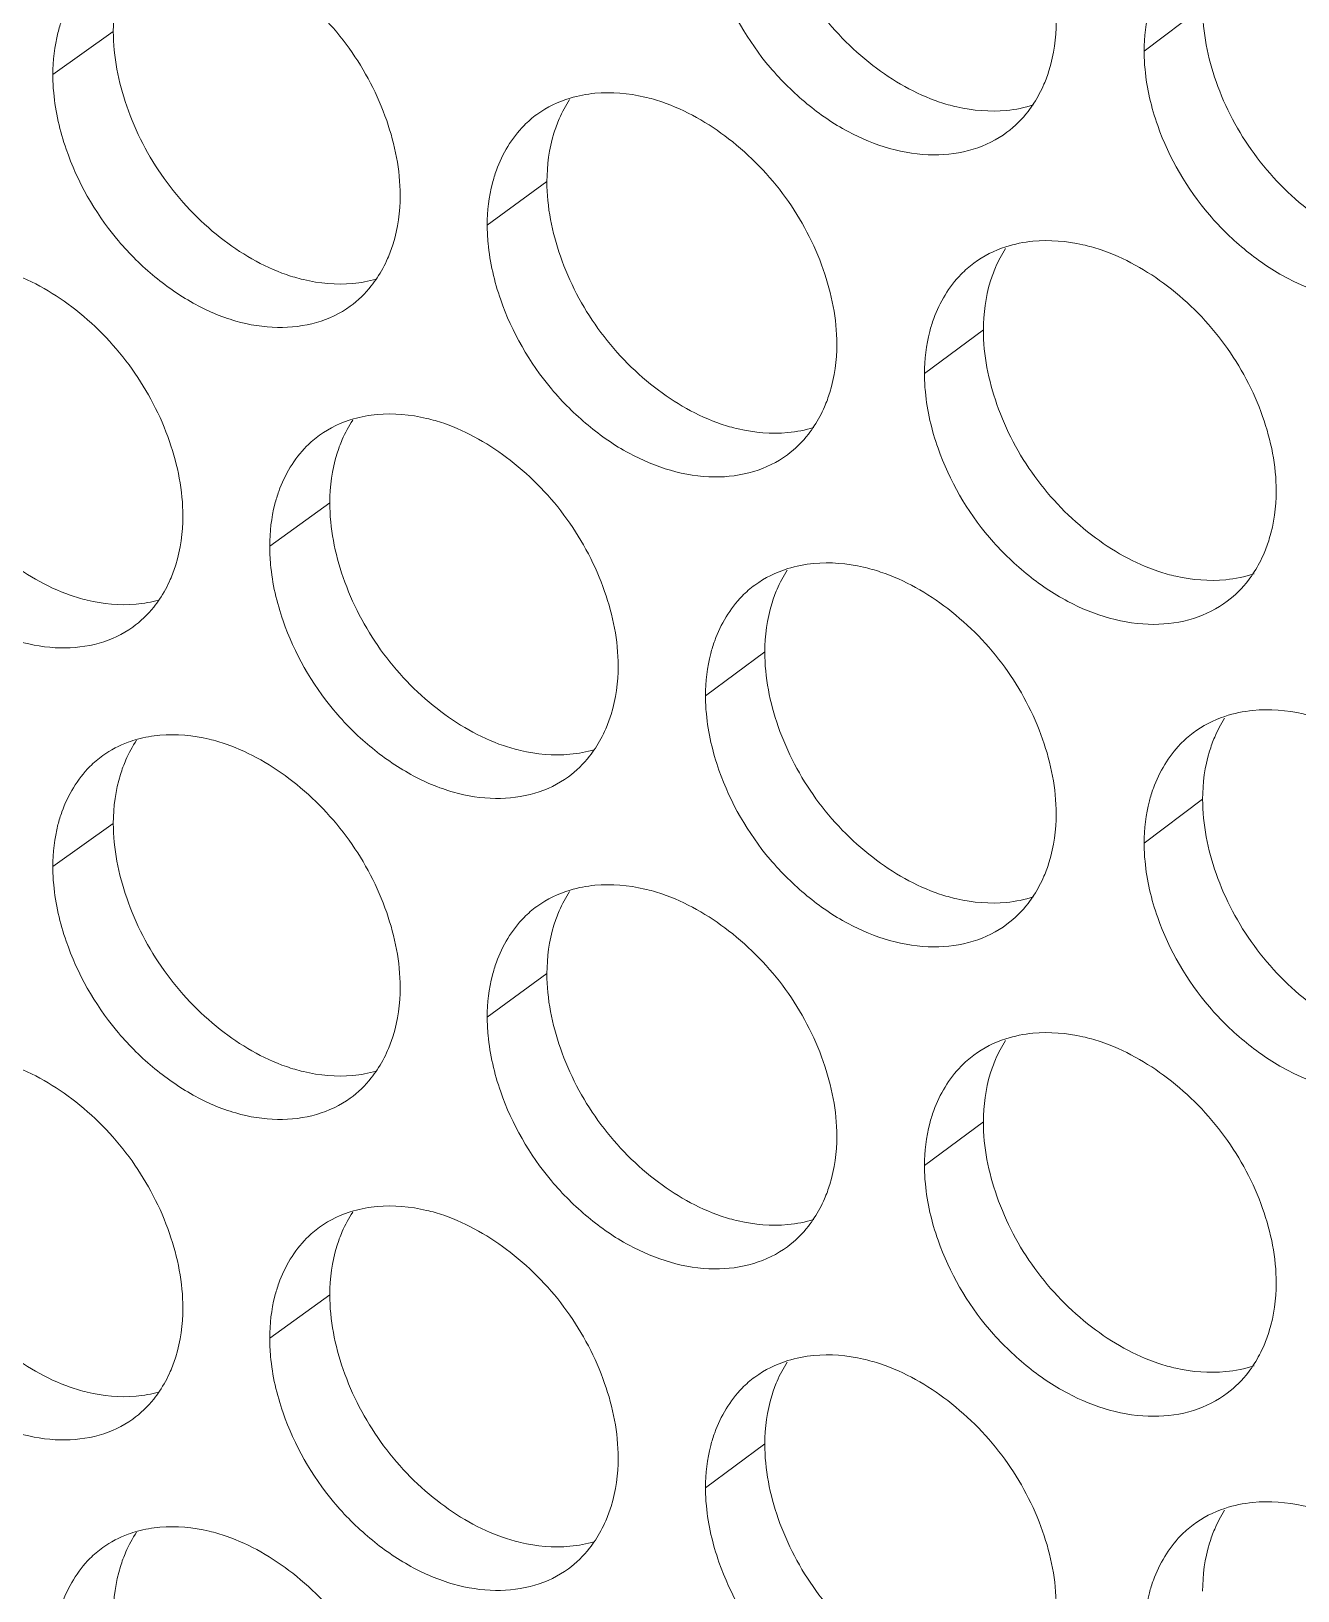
# Model space of a CAD drawing. Header units: millimetres. Extents: x 1177 to 4147, y 93 to 2194.
# Drawn here: x 2657.07 to 2669.67, y 806.53 to 822.04 of the extents above; entities that cross this region are included whole.
import ezdxf

# ---------------------------------------------------------------- set-up
doc = ezdxf.new("R2010")
doc.units = ezdxf.units.MM
doc.header["$LTSCALE"] = 0.1
doc.layers.get('0').update_dxf_attribs({"lineweight": 13})
doc.layers.add('标注', color=251, linetype='Continuous', lineweight=9)

# ---------------------------------------------------------------- blocks, each defined once
blk = doc.blocks.new('02')
at = {"layer": '标注'}
for p, q in [((4581.589, 765.951), (4580.758, 765.327)), ((4566.111, 765.608), (4565.251, 764.993)), ((4572.272, 763.473), (4571.424, 762.855)), ((4578.474, 761.368), (4577.637, 760.746)), ((4569.187, 758.912), (4568.333, 758.295)), ((4575.368, 756.792), (4574.525, 756.171)), ((4581.589, 754.701), (4580.758, 754.077)), ((4566.111, 754.358), (4565.251, 753.743)), ((4566.111, 754.358), (4565.251, 753.743)), ((4572.272, 752.223), (4571.424, 751.605)), ((4572.272, 752.223), (4571.424, 751.605)), ((4578.474, 750.118), (4577.637, 749.496)), ((4578.474, 750.118), (4577.637, 749.496)), ((4569.187, 747.662), (4568.333, 747.045)), ((4575.368, 745.542), (4574.525, 744.921))]:
    blk.add_line(p, q, dxfattribs=at)
for points, knots in [([(4575.368, 768.042), (4575.368, 767.683), (4575.518, 766.938), (4576.051, 765.925), (4576.847, 765.1), (4577.509, 764.719), (4577.852, 764.604)], [0, 0, 0, 0, 0.240418, 0.498747, 0.75788, 1, 1, 1, 1]), ([(4570.186, 763.28), (4570.186, 763.639), (4570.036, 764.385), (4569.506, 765.4), (4568.714, 766.228), (4568.056, 766.614), (4567.715, 766.732)], [0, 0, 0, 0, 0.240558, 0.499178, 0.758416, 1, 1, 1, 1]), ([(4566.289, 766.509), (4566.26, 766.441), (4566.153, 766.153), (4566.111, 765.842), (4566.111, 765.608)], [0, 0, 0, 0, 0.238756, 1, 1, 1, 1]), ([(4574.717, 766.363), (4574.878, 765.903), (4575.253, 765.251), (4575.946, 764.57), (4576.689, 764.057), (4577.536, 763.796), (4578.328, 763.902), (4578.666, 764.067), (4578.809, 764.174)], [0, 0, 0, 0, 0.277359, 0.41667, 0.550882, 0.790562, 0.898061, 1, 1, 1, 1]), ([(4580.89, 766.109), (4580.868, 766.049), (4580.789, 765.796), (4580.758, 765.528), (4580.758, 765.327)], [0, 0, 0, 0, 0.240728, 1, 1, 1, 1]), ([(4581.589, 765.951), (4581.589, 765.593), (4581.74, 764.848), (4582.276, 763.837), (4583.078, 763.015), (4583.744, 762.639), (4584.088, 762.525)], [0, 0, 0, 0, 0.240129, 0.498159, 0.757326, 1, 1, 1, 1]), ([(4565.38, 765.77), (4565.359, 765.711), (4565.282, 765.459), (4565.251, 765.193), (4565.251, 764.993)], [0, 0, 0, 0, 0.240208, 1, 1, 1, 1]), ([(4579.334, 764.856), (4579.363, 764.922), (4579.467, 765.207), (4579.508, 765.513), (4579.508, 765.743)], [0, 0, 0, 0, 0.239544, 1, 1, 1, 1]), ([(4566.111, 765.608), (4566.111, 765.249), (4566.26, 764.503), (4566.787, 763.487), (4567.575, 762.656), (4568.231, 762.27), (4568.571, 762.152)], [0, 0, 0, 0, 0.240862, 0.49964, 0.75872, 1, 1, 1, 1]), ([(4580.758, 765.327), (4580.758, 765.241), (4580.776, 764.881), (4580.86, 764.527), (4580.951, 764.269)], [0, 0, 0, 0, 0.240186, 1, 1, 1, 1]), ([(4565.251, 764.993), (4565.251, 764.907), (4565.269, 764.547), (4565.352, 764.192), (4565.441, 763.933)], [0, 0, 0, 0, 0.239965, 1, 1, 1, 1]), ([(4573.904, 764.606), (4573.825, 764.633), (4573.517, 764.721), (4573.19, 764.75), (4572.955, 764.728)], [0, 0, 0, 0, 0.263009, 1, 1, 1, 1]), ([(4576.391, 761.165), (4576.391, 761.524), (4576.24, 762.269), (4575.706, 763.282), (4574.908, 764.107), (4574.247, 764.489), (4573.904, 764.606)], [0, 0, 0, 0, 0.240262, 0.49858, 0.757854, 1, 1, 1, 1]), ([(4577.852, 764.604), (4577.931, 764.577), (4578.24, 764.489), (4578.567, 764.462), (4578.802, 764.485)], [0, 0, 0, 0, 0.262674, 1, 1, 1, 1]), ([(4578.809, 764.174), (4578.922, 764.259), (4579.058, 764.394), (4579.166, 764.548), (4579.192, 764.589)], [0, 0, 0, 0, 0.74587, 1, 1, 1, 1]), ([(4572.13, 764.429), (4572.065, 764.381), (4571.814, 764.165), (4571.639, 763.869), (4571.554, 763.634)], [0, 0, 0, 0, 0.244024, 1, 1, 1, 1]), ([(4572.448, 764.367), (4572.419, 764.3), (4572.314, 764.014), (4572.272, 763.705), (4572.272, 763.473)], [0, 0, 0, 0, 0.239116, 1, 1, 1, 1]), ([(4580.951, 764.269), (4581.113, 763.809), (4581.493, 763.155), (4582.193, 762.477), (4582.945, 761.968), (4583.801, 761.714), (4584.598, 761.829), (4584.937, 761.999), (4585.081, 762.109)], [0, 0, 0, 0, 0.27664, 0.415747, 0.549878, 0.789826, 0.897663, 1, 1, 1, 1]), ([(4565.441, 763.933), (4565.599, 763.475), (4565.968, 762.823), (4566.648, 762.139), (4567.221, 761.736), (4567.825, 761.473), (4568.43, 761.376), (4568.998, 761.442), (4569.334, 761.6), (4569.477, 761.703)], [0, 0, 0, 0, 0.277943, 0.417311, 0.551401, 0.676704, 0.792073, 0.898857, 1, 1, 1, 1]), ([(4571.554, 763.634), (4571.533, 763.574), (4571.455, 763.322), (4571.424, 763.055), (4571.424, 762.855)], [0, 0, 0, 0, 0.240415, 1, 1, 1, 1]), ([(4572.272, 763.473), (4572.272, 763.114), (4572.422, 762.369), (4572.953, 761.355), (4573.746, 760.528), (4574.407, 760.146), (4574.748, 760.03)], [0, 0, 0, 0, 0.240565, 0.499043, 0.758159, 1, 1, 1, 1]), ([(4570.009, 762.382), (4570.038, 762.449), (4570.144, 762.737), (4570.186, 763.047), (4570.186, 763.28)], [0, 0, 0, 0, 0.239008, 1, 1, 1, 1]), ([(4571.424, 762.855), (4571.424, 762.768), (4571.442, 762.409), (4571.525, 762.054), (4571.615, 761.796)], [0, 0, 0, 0, 0.240052, 1, 1, 1, 1]), ([(4580.133, 762.508), (4580.053, 762.535), (4579.743, 762.622), (4579.414, 762.649), (4579.178, 762.626)], [0, 0, 0, 0, 0.262749, 1, 1, 1, 1]), ([(4582.635, 759.079), (4582.635, 759.438), (4582.483, 760.183), (4581.945, 761.194), (4581.142, 762.015), (4580.477, 762.393), (4580.133, 762.508)], [0, 0, 0, 0, 0.239971, 0.497989, 0.757297, 1, 1, 1, 1]), ([(4567.099, 758.724), (4567.099, 759.082), (4566.949, 759.828), (4566.421, 760.844), (4565.632, 761.675), (4564.976, 762.062), (4564.636, 762.182)], [0, 0, 0, 0, 0.240708, 0.499479, 0.758699, 1, 1, 1, 1]), ([(4568.571, 762.152), (4568.65, 762.125), (4568.955, 762.035), (4569.279, 762.005), (4569.512, 762.026)], [0, 0, 0, 0, 0.263064, 1, 1, 1, 1]), ([(4569.477, 761.703), (4569.589, 761.785), (4569.725, 761.916), (4569.833, 762.067), (4569.859, 762.106)], [0, 0, 0, 0, 0.745756, 1, 1, 1, 1]), ([(4578.336, 762.315), (4578.272, 762.267), (4578.026, 762.051), (4577.853, 761.758), (4577.768, 761.527)], [0, 0, 0, 0, 0.244355, 1, 1, 1, 1]), ([(4578.647, 762.255), (4578.618, 762.188), (4578.515, 761.904), (4578.474, 761.598), (4578.474, 761.368)], [0, 0, 0, 0, 0.239472, 1, 1, 1, 1]), ([(4571.615, 761.796), (4571.775, 761.336), (4572.148, 760.684), (4572.837, 760.002), (4573.576, 759.488), (4574.419, 759.223), (4575.208, 759.324), (4575.545, 759.488), (4575.689, 759.593)], [0, 0, 0, 0, 0.277722, 0.417137, 0.551389, 0.790935, 0.898263, 1, 1, 1, 1]), ([(4577.768, 761.527), (4577.747, 761.467), (4577.668, 761.214), (4577.637, 760.947), (4577.637, 760.746)], [0, 0, 0, 0, 0.240623, 1, 1, 1, 1]), ([(4578.474, 761.368), (4578.474, 761.009), (4578.624, 760.265), (4579.159, 759.252), (4579.958, 758.429), (4580.622, 758.05), (4580.965, 757.936)], [0, 0, 0, 0, 0.240273, 0.498452, 0.757602, 1, 1, 1, 1]), ([(4563.046, 761.061), (4563.046, 760.701), (4563.194, 759.956), (4563.719, 758.938), (4564.504, 758.106), (4565.158, 757.718), (4565.497, 757.599)], [0, 0, 0, 0, 0.241011, 0.499941, 0.759002, 1, 1, 1, 1]), ([(4576.216, 760.274), (4576.245, 760.341), (4576.35, 760.626), (4576.391, 760.934), (4576.391, 761.165)], [0, 0, 0, 0, 0.239367, 1, 1, 1, 1]), ([(4577.637, 760.746), (4577.637, 760.659), (4577.655, 760.3), (4577.739, 759.945), (4577.829, 759.687)], [0, 0, 0, 0, 0.240141, 1, 1, 1, 1]), ([(4570.805, 760.04), (4570.725, 760.068), (4570.419, 760.157), (4570.093, 760.186), (4569.859, 760.165)], [0, 0, 0, 0, 0.263141, 1, 1, 1, 1]), ([(4573.284, 756.594), (4573.284, 756.953), (4573.133, 757.698), (4572.601, 758.712), (4571.806, 759.539), (4571.146, 759.923), (4570.805, 760.04)], [0, 0, 0, 0, 0.24041, 0.498878, 0.758134, 1, 1, 1, 1]), ([(4574.748, 760.03), (4574.828, 760.003), (4575.135, 759.914), (4575.461, 759.886), (4575.695, 759.908)], [0, 0, 0, 0, 0.262803, 1, 1, 1, 1]), ([(4575.689, 759.593), (4575.801, 759.677), (4575.937, 759.811), (4576.045, 759.964), (4576.071, 760.004)], [0, 0, 0, 0, 0.745833, 1, 1, 1, 1]), ([(4569.042, 759.872), (4568.976, 759.824), (4568.724, 759.608), (4568.547, 759.31), (4568.462, 759.074)], [0, 0, 0, 0, 0.243853, 1, 1, 1, 1]), ([(4569.363, 759.809), (4569.334, 759.742), (4569.228, 759.455), (4569.187, 759.145), (4569.187, 758.912)], [0, 0, 0, 0, 0.238936, 1, 1, 1, 1]), ([(4577.829, 759.687), (4577.99, 759.227), (4578.368, 758.574), (4579.064, 757.895), (4579.812, 757.384), (4580.663, 757.126), (4581.458, 757.237), (4581.797, 757.405), (4581.94, 757.513)], [0, 0, 0, 0, 0.276999, 0.416207, 0.550378, 0.790192, 0.897861, 1, 1, 1, 1]), ([(4562.369, 759.388), (4562.526, 758.93), (4562.893, 758.279), (4563.57, 757.593), (4564.139, 757.189), (4564.74, 756.924), (4565.343, 756.823), (4565.908, 756.886), (4566.244, 757.042), (4566.386, 757.145)], [0, 0, 0, 0, 0.278313, 0.417788, 0.551922, 0.677197, 0.792453, 0.899064, 1, 1, 1, 1]), ([(4568.462, 759.074), (4568.441, 759.014), (4568.363, 758.762), (4568.333, 758.496), (4568.333, 758.295)], [0, 0, 0, 0, 0.240311, 1, 1, 1, 1]), ([(4582.462, 758.195), (4582.491, 758.262), (4582.594, 758.545), (4582.635, 758.85), (4582.635, 759.079)], [0, 0, 0, 0, 0.23972, 1, 1, 1, 1]), ([(4569.187, 758.912), (4569.187, 758.553), (4569.336, 757.807), (4569.865, 756.792), (4570.656, 755.964), (4571.314, 755.579), (4571.654, 755.462)], [0, 0, 0, 0, 0.240713, 0.499341, 0.758439, 1, 1, 1, 1]), ([(4566.92, 757.822), (4566.949, 757.889), (4567.057, 758.178), (4567.099, 758.489), (4567.099, 758.724)], [0, 0, 0, 0, 0.238828, 1, 1, 1, 1]), ([(4568.333, 758.295), (4568.333, 758.209), (4568.35, 757.849), (4568.433, 757.494), (4568.523, 757.236)], [0, 0, 0, 0, 0.240008, 1, 1, 1, 1]), ([(4577.014, 757.928), (4576.934, 757.955), (4576.625, 758.043), (4576.297, 758.071), (4576.062, 758.049)], [0, 0, 0, 0, 0.262879, 1, 1, 1, 1]), ([(4579.508, 754.493), (4579.508, 754.852), (4579.357, 755.597), (4578.821, 756.609), (4578.02, 757.433), (4577.357, 757.813), (4577.014, 757.928)], [0, 0, 0, 0, 0.240116, 0.498284, 0.757575, 1, 1, 1, 1]), ([(4580.965, 757.936), (4581.045, 757.909), (4581.355, 757.822), (4581.682, 757.796), (4581.918, 757.819)], [0, 0, 0, 0, 0.262546, 1, 1, 1, 1]), ([(4581.94, 757.513), (4582.053, 757.598), (4582.189, 757.735), (4582.297, 757.89), (4582.323, 757.931)], [0, 0, 0, 0, 0.745908, 1, 1, 1, 1]), ([(4575.228, 757.743), (4575.163, 757.696), (4574.915, 757.479), (4574.741, 757.185), (4574.657, 756.952)], [0, 0, 0, 0, 0.244191, 1, 1, 1, 1]), ([(4575.542, 757.683), (4575.514, 757.616), (4575.409, 757.33), (4575.368, 757.023), (4575.368, 756.792)], [0, 0, 0, 0, 0.239294, 1, 1, 1, 1]), ([(4565.497, 757.599), (4565.576, 757.572), (4565.88, 757.481), (4566.203, 757.451), (4566.435, 757.471)], [0, 0, 0, 0, 0.263197, 1, 1, 1, 1]), ([(4566.386, 757.145), (4566.498, 757.225), (4566.634, 757.355), (4566.742, 757.505), (4566.769, 757.544)], [0, 0, 0, 0, 0.745717, 1, 1, 1, 1]), ([(4568.523, 757.236), (4568.682, 756.777), (4569.053, 756.125), (4569.737, 755.442), (4570.312, 755.041), (4570.92, 754.78), (4571.528, 754.685), (4572.098, 754.754), (4572.435, 754.915), (4572.578, 755.02)], [0, 0, 0, 0, 0.277575, 0.416837, 0.550884, 0.676215, 0.791695, 0.898653, 1, 1, 1, 1]), ([(4574.657, 756.952), (4574.635, 756.892), (4574.557, 756.639), (4574.525, 756.372), (4574.525, 756.171)], [0, 0, 0, 0, 0.240519, 1, 1, 1, 1]), ([(4575.368, 756.792), (4575.368, 756.433), (4575.518, 755.688), (4576.051, 754.675), (4576.847, 753.85), (4577.509, 753.469), (4577.852, 753.354)], [0, 0, 0, 0, 0.240418, 0.498747, 0.75788, 1, 1, 1, 1]), ([(4573.107, 755.699), (4573.136, 755.766), (4573.242, 756.053), (4573.284, 756.362), (4573.284, 756.594)], [0, 0, 0, 0, 0.239188, 1, 1, 1, 1]), ([(4574.525, 756.171), (4574.525, 756.085), (4574.543, 755.726), (4574.627, 755.371), (4574.717, 755.113)], [0, 0, 0, 0, 0.240096, 1, 1, 1, 1]), ([(4583.262, 755.845), (4583.181, 755.872), (4582.87, 755.959), (4582.541, 755.985), (4582.304, 755.961)], [0, 0, 0, 0, 0.262621, 1, 1, 1, 1]), ([(4566.453, 755.552), (4566.409, 755.54), (4566.236, 755.485), (4566.073, 755.401), (4565.963, 755.322)], [0, 0, 0, 0, 0.254263, 1, 1, 1, 1]), ([(4566.453, 755.552), (4566.409, 755.54), (4566.236, 755.485), (4566.073, 755.401), (4565.963, 755.322)], [0, 0, 0, 0, 0.254263, 1, 1, 1, 1]), ([(4567.715, 755.482), (4567.636, 755.51), (4567.331, 755.6), (4567.006, 755.63), (4566.773, 755.609)], [0, 0, 0, 0, 0.263274, 1, 1, 1, 1]), ([(4567.715, 755.482), (4567.636, 755.51), (4567.331, 755.6), (4567.006, 755.63), (4566.773, 755.609)], [0, 0, 0, 0, 0.263274, 1, 1, 1, 1]), ([(4570.186, 752.03), (4570.186, 752.389), (4570.036, 753.135), (4569.506, 754.15), (4568.714, 754.978), (4568.056, 755.364), (4567.715, 755.482)], [0, 0, 0, 0, 0.240558, 0.499178, 0.758416, 1, 1, 1, 1]), ([(4570.186, 752.03), (4570.186, 752.389), (4570.036, 753.135), (4569.506, 754.15), (4568.714, 754.978), (4568.056, 755.364), (4567.715, 755.482)], [0, 0, 0, 0, 0.240558, 0.499178, 0.758416, 1, 1, 1, 1]), ([(4571.654, 755.462), (4571.734, 755.435), (4572.04, 755.346), (4572.365, 755.317), (4572.599, 755.339)], [0, 0, 0, 0, 0.262933, 1, 1, 1, 1]), ([(4581.453, 755.643), (4581.39, 755.595), (4581.146, 755.38), (4580.974, 755.089), (4580.89, 754.859)], [0, 0, 0, 0, 0.244516, 1, 1, 1, 1]), ([(4581.761, 755.584), (4581.733, 755.518), (4581.63, 755.235), (4581.589, 754.93), (4581.589, 754.701)], [0, 0, 0, 0, 0.239648, 1, 1, 1, 1]), ([(4565.963, 755.322), (4565.897, 755.275), (4565.643, 755.058), (4565.465, 754.758), (4565.38, 754.52)], [0, 0, 0, 0, 0.243679, 1, 1, 1, 1]), ([(4565.963, 755.322), (4565.897, 755.275), (4565.643, 755.058), (4565.465, 754.758), (4565.38, 754.52)], [0, 0, 0, 0, 0.243679, 1, 1, 1, 1]), ([(4566.289, 755.259), (4566.26, 755.191), (4566.153, 754.903), (4566.111, 754.592), (4566.111, 754.358)], [0, 0, 0, 0, 0.238756, 1, 1, 1, 1]), ([(4566.289, 755.259), (4566.26, 755.191), (4566.153, 754.903), (4566.111, 754.592), (4566.111, 754.358)], [0, 0, 0, 0, 0.238756, 1, 1, 1, 1]), ([(4572.578, 755.02), (4572.69, 755.102), (4572.826, 755.235), (4572.934, 755.387), (4572.96, 755.426)], [0, 0, 0, 0, 0.745795, 1, 1, 1, 1]), ([(4574.717, 755.113), (4574.878, 754.653), (4575.253, 754.001), (4575.946, 753.32), (4576.689, 752.807), (4577.536, 752.546), (4578.328, 752.652), (4578.666, 752.817), (4578.809, 752.924)], [0, 0, 0, 0, 0.277359, 0.41667, 0.550882, 0.790562, 0.898061, 1, 1, 1, 1]), ([(4580.89, 754.859), (4580.868, 754.799), (4580.789, 754.546), (4580.758, 754.278), (4580.758, 754.077)], [0, 0, 0, 0, 0.240728, 1, 1, 1, 1]), ([(4581.589, 754.701), (4581.589, 754.343), (4581.74, 753.598), (4582.276, 752.587), (4583.078, 751.765), (4583.744, 751.389), (4584.088, 751.275)], [0, 0, 0, 0, 0.240129, 0.498159, 0.757326, 1, 1, 1, 1]), ([(4565.38, 754.52), (4565.359, 754.461), (4565.282, 754.209), (4565.251, 753.943), (4565.251, 753.743)], [0, 0, 0, 0, 0.240208, 1, 1, 1, 1]), ([(4565.38, 754.52), (4565.359, 754.461), (4565.282, 754.209), (4565.251, 753.943), (4565.251, 753.743)], [0, 0, 0, 0, 0.240208, 1, 1, 1, 1]), ([(4566.111, 754.358), (4566.111, 753.999), (4566.26, 753.253), (4566.787, 752.237), (4567.575, 751.406), (4568.231, 751.02), (4568.571, 750.902)], [0, 0, 0, 0, 0.240862, 0.49964, 0.75872, 1, 1, 1, 1]), ([(4566.111, 754.358), (4566.111, 753.999), (4566.26, 753.253), (4566.787, 752.237), (4567.575, 751.406), (4568.231, 751.02), (4568.571, 750.902)], [0, 0, 0, 0, 0.240862, 0.49964, 0.75872, 1, 1, 1, 1]), ([(4579.334, 753.606), (4579.363, 753.672), (4579.467, 753.957), (4579.508, 754.263), (4579.508, 754.493)], [0, 0, 0, 0, 0.239544, 1, 1, 1, 1]), ([(4580.758, 754.077), (4580.758, 753.991), (4580.776, 753.631), (4580.86, 753.277), (4580.951, 753.019)], [0, 0, 0, 0, 0.240186, 1, 1, 1, 1]), ([(4565.251, 753.743), (4565.251, 753.657), (4565.269, 753.297), (4565.352, 752.942), (4565.441, 752.683)], [0, 0, 0, 0, 0.239965, 1, 1, 1, 1]), ([(4565.251, 753.743), (4565.251, 753.657), (4565.269, 753.297), (4565.352, 752.942), (4565.441, 752.683)], [0, 0, 0, 0, 0.239965, 1, 1, 1, 1]), ([(4573.904, 753.356), (4573.825, 753.383), (4573.517, 753.471), (4573.19, 753.5), (4572.955, 753.478)], [0, 0, 0, 0, 0.263009, 1, 1, 1, 1]), ([(4573.904, 753.356), (4573.825, 753.383), (4573.517, 753.471), (4573.19, 753.5), (4572.955, 753.478)], [0, 0, 0, 0, 0.263009, 1, 1, 1, 1]), ([(4576.391, 749.915), (4576.391, 750.274), (4576.24, 751.019), (4575.706, 752.032), (4574.908, 752.857), (4574.247, 753.239), (4573.904, 753.356)], [0, 0, 0, 0, 0.240262, 0.49858, 0.757854, 1, 1, 1, 1]), ([(4576.391, 749.915), (4576.391, 750.274), (4576.24, 751.019), (4575.706, 752.032), (4574.908, 752.857), (4574.247, 753.239), (4573.904, 753.356)], [0, 0, 0, 0, 0.240262, 0.49858, 0.757854, 1, 1, 1, 1]), ([(4577.852, 753.354), (4577.931, 753.327), (4578.24, 753.239), (4578.567, 753.212), (4578.802, 753.235)], [0, 0, 0, 0, 0.262674, 1, 1, 1, 1]), ([(4578.809, 752.924), (4578.922, 753.009), (4579.058, 753.144), (4579.166, 753.298), (4579.192, 753.339)], [0, 0, 0, 0, 0.74587, 1, 1, 1, 1]), ([(4572.13, 753.179), (4572.065, 753.131), (4571.814, 752.915), (4571.639, 752.619), (4571.554, 752.384)], [0, 0, 0, 0, 0.244024, 1, 1, 1, 1]), ([(4572.13, 753.179), (4572.065, 753.131), (4571.814, 752.915), (4571.639, 752.619), (4571.554, 752.384)], [0, 0, 0, 0, 0.244024, 1, 1, 1, 1]), ([(4572.448, 753.117), (4572.419, 753.05), (4572.314, 752.764), (4572.272, 752.455), (4572.272, 752.223)], [0, 0, 0, 0, 0.239116, 1, 1, 1, 1]), ([(4572.448, 753.117), (4572.419, 753.05), (4572.314, 752.764), (4572.272, 752.455), (4572.272, 752.223)], [0, 0, 0, 0, 0.239116, 1, 1, 1, 1]), ([(4580.951, 753.019), (4581.113, 752.559), (4581.493, 751.905), (4582.193, 751.227), (4582.945, 750.718), (4583.801, 750.464), (4584.598, 750.579), (4584.937, 750.749), (4585.081, 750.859)], [0, 0, 0, 0, 0.27664, 0.415747, 0.549878, 0.789826, 0.897663, 1, 1, 1, 1]), ([(4565.441, 752.683), (4565.599, 752.225), (4565.968, 751.573), (4566.648, 750.889), (4567.221, 750.486), (4567.825, 750.223), (4568.43, 750.126), (4568.998, 750.192), (4569.334, 750.35), (4569.477, 750.453)], [0, 0, 0, 0, 0.277943, 0.417311, 0.551401, 0.676704, 0.792073, 0.898857, 1, 1, 1, 1]), ([(4565.441, 752.683), (4565.599, 752.225), (4565.968, 751.573), (4566.648, 750.889), (4567.221, 750.486), (4567.825, 750.223), (4568.43, 750.126), (4568.998, 750.192), (4569.334, 750.35), (4569.477, 750.453)], [0, 0, 0, 0, 0.277943, 0.417311, 0.551401, 0.676704, 0.792073, 0.898857, 1, 1, 1, 1]), ([(4571.554, 752.384), (4571.533, 752.324), (4571.455, 752.072), (4571.424, 751.805), (4571.424, 751.605)], [0, 0, 0, 0, 0.240415, 1, 1, 1, 1]), ([(4571.554, 752.384), (4571.533, 752.324), (4571.455, 752.072), (4571.424, 751.805), (4571.424, 751.605)], [0, 0, 0, 0, 0.240415, 1, 1, 1, 1]), ([(4572.272, 752.223), (4572.272, 751.864), (4572.422, 751.119), (4572.953, 750.105), (4573.746, 749.278), (4574.407, 748.896), (4574.748, 748.78)], [0, 0, 0, 0, 0.240565, 0.499043, 0.758159, 1, 1, 1, 1]), ([(4572.272, 752.223), (4572.272, 751.864), (4572.422, 751.119), (4572.953, 750.105), (4573.746, 749.278), (4574.407, 748.896), (4574.748, 748.78)], [0, 0, 0, 0, 0.240565, 0.499043, 0.758159, 1, 1, 1, 1]), ([(4570.009, 751.132), (4570.038, 751.199), (4570.144, 751.487), (4570.186, 751.797), (4570.186, 752.03)], [0, 0, 0, 0, 0.239008, 1, 1, 1, 1]), ([(4570.009, 751.132), (4570.038, 751.199), (4570.144, 751.487), (4570.186, 751.797), (4570.186, 752.03)], [0, 0, 0, 0, 0.239008, 1, 1, 1, 1]), ([(4571.424, 751.605), (4571.424, 751.518), (4571.442, 751.159), (4571.525, 750.804), (4571.615, 750.546)], [0, 0, 0, 0, 0.240052, 1, 1, 1, 1]), ([(4571.424, 751.605), (4571.424, 751.518), (4571.442, 751.159), (4571.525, 750.804), (4571.615, 750.546)], [0, 0, 0, 0, 0.240052, 1, 1, 1, 1]), ([(4580.133, 751.258), (4580.053, 751.285), (4579.743, 751.372), (4579.414, 751.399), (4579.178, 751.376)], [0, 0, 0, 0, 0.262749, 1, 1, 1, 1]), ([(4580.133, 751.258), (4580.053, 751.285), (4579.743, 751.372), (4579.414, 751.399), (4579.178, 751.376)], [0, 0, 0, 0, 0.262749, 1, 1, 1, 1]), ([(4582.635, 747.829), (4582.635, 748.188), (4582.483, 748.933), (4581.945, 749.944), (4581.142, 750.765), (4580.477, 751.143), (4580.133, 751.258)], [0, 0, 0, 0, 0.239971, 0.497989, 0.757297, 1, 1, 1, 1]), ([(4582.635, 747.829), (4582.635, 748.188), (4582.483, 748.933), (4581.945, 749.944), (4581.142, 750.765), (4580.477, 751.143), (4580.133, 751.258)], [0, 0, 0, 0, 0.239971, 0.497989, 0.757297, 1, 1, 1, 1]), ([(4578.336, 751.065), (4578.272, 751.017), (4578.026, 750.801), (4577.853, 750.508), (4577.768, 750.277)], [0, 0, 0, 0, 0.244355, 1, 1, 1, 1]), ([(4578.336, 751.065), (4578.272, 751.017), (4578.026, 750.801), (4577.853, 750.508), (4577.768, 750.277)], [0, 0, 0, 0, 0.244355, 1, 1, 1, 1]), ([(4567.099, 747.474), (4567.099, 747.832), (4566.949, 748.578), (4566.421, 749.594), (4565.632, 750.425), (4564.976, 750.812), (4564.636, 750.932)], [0, 0, 0, 0, 0.240708, 0.499479, 0.758699, 1, 1, 1, 1]), ([(4568.571, 750.902), (4568.65, 750.875), (4568.955, 750.785), (4569.279, 750.755), (4569.512, 750.776)], [0, 0, 0, 0, 0.263064, 1, 1, 1, 1]), ([(4568.571, 750.902), (4568.65, 750.875), (4568.955, 750.785), (4569.279, 750.755), (4569.512, 750.776)], [0, 0, 0, 0, 0.263064, 1, 1, 1, 1]), ([(4569.477, 750.453), (4569.589, 750.535), (4569.725, 750.666), (4569.833, 750.817), (4569.859, 750.856)], [0, 0, 0, 0, 0.745756, 1, 1, 1, 1]), ([(4569.477, 750.453), (4569.589, 750.535), (4569.725, 750.666), (4569.833, 750.817), (4569.859, 750.856)], [0, 0, 0, 0, 0.745756, 1, 1, 1, 1]), ([(4578.647, 751.005), (4578.618, 750.938), (4578.515, 750.654), (4578.474, 750.348), (4578.474, 750.118)], [0, 0, 0, 0, 0.239472, 1, 1, 1, 1]), ([(4578.647, 751.005), (4578.618, 750.938), (4578.515, 750.654), (4578.474, 750.348), (4578.474, 750.118)], [0, 0, 0, 0, 0.239472, 1, 1, 1, 1]), ([(4571.615, 750.546), (4571.775, 750.086), (4572.148, 749.434), (4572.837, 748.752), (4573.576, 748.238), (4574.419, 747.973), (4575.208, 748.074), (4575.545, 748.238), (4575.689, 748.343)], [0, 0, 0, 0, 0.277722, 0.417137, 0.551389, 0.790935, 0.898263, 1, 1, 1, 1]), ([(4571.615, 750.546), (4571.775, 750.086), (4572.148, 749.434), (4572.837, 748.752), (4573.576, 748.238), (4574.419, 747.973), (4575.208, 748.074), (4575.545, 748.238), (4575.689, 748.343)], [0, 0, 0, 0, 0.277722, 0.417137, 0.551389, 0.790935, 0.898263, 1, 1, 1, 1]), ([(4577.768, 750.277), (4577.747, 750.217), (4577.668, 749.964), (4577.637, 749.697), (4577.637, 749.496)], [0, 0, 0, 0, 0.240623, 1, 1, 1, 1]), ([(4577.768, 750.277), (4577.747, 750.217), (4577.668, 749.964), (4577.637, 749.697), (4577.637, 749.496)], [0, 0, 0, 0, 0.240623, 1, 1, 1, 1]), ([(4578.474, 750.118), (4578.474, 749.759), (4578.624, 749.015), (4579.159, 748.002), (4579.958, 747.179), (4580.622, 746.8), (4580.965, 746.686)], [0, 0, 0, 0, 0.240273, 0.498452, 0.757602, 1, 1, 1, 1]), ([(4578.474, 750.118), (4578.474, 749.759), (4578.624, 749.015), (4579.159, 748.002), (4579.958, 747.179), (4580.622, 746.8), (4580.965, 746.686)], [0, 0, 0, 0, 0.240273, 0.498452, 0.757602, 1, 1, 1, 1]), ([(4563.046, 749.811), (4563.046, 749.451), (4563.194, 748.706), (4563.719, 747.688), (4564.504, 746.856), (4565.158, 746.468), (4565.497, 746.349)], [0, 0, 0, 0, 0.241011, 0.499941, 0.759002, 1, 1, 1, 1]), ([(4576.216, 749.024), (4576.245, 749.091), (4576.35, 749.376), (4576.391, 749.684), (4576.391, 749.915)], [0, 0, 0, 0, 0.239367, 1, 1, 1, 1]), ([(4576.216, 749.024), (4576.245, 749.091), (4576.35, 749.376), (4576.391, 749.684), (4576.391, 749.915)], [0, 0, 0, 0, 0.239367, 1, 1, 1, 1]), ([(4577.637, 749.496), (4577.637, 749.409), (4577.655, 749.05), (4577.739, 748.695), (4577.829, 748.437)], [0, 0, 0, 0, 0.240141, 1, 1, 1, 1]), ([(4577.637, 749.496), (4577.637, 749.409), (4577.655, 749.05), (4577.739, 748.695), (4577.829, 748.437)], [0, 0, 0, 0, 0.240141, 1, 1, 1, 1]), ([(4570.805, 748.79), (4570.725, 748.818), (4570.419, 748.907), (4570.093, 748.936), (4569.859, 748.915)], [0, 0, 0, 0, 0.263141, 1, 1, 1, 1]), ([(4569.042, 748.622), (4568.976, 748.574), (4568.724, 748.358), (4568.547, 748.06), (4568.462, 747.824)], [0, 0, 0, 0, 0.243853, 1, 1, 1, 1]), ([(4573.284, 745.344), (4573.284, 745.703), (4573.133, 746.448), (4572.601, 747.462), (4571.806, 748.289), (4571.146, 748.673), (4570.805, 748.79)], [0, 0, 0, 0, 0.24041, 0.498878, 0.758134, 1, 1, 1, 1]), ([(4574.748, 748.78), (4574.828, 748.753), (4575.135, 748.664), (4575.461, 748.636), (4575.695, 748.658)], [0, 0, 0, 0, 0.262803, 1, 1, 1, 1]), ([(4574.748, 748.78), (4574.828, 748.753), (4575.135, 748.664), (4575.461, 748.636), (4575.695, 748.658)], [0, 0, 0, 0, 0.262803, 1, 1, 1, 1]), ([(4575.689, 748.343), (4575.801, 748.427), (4575.937, 748.561), (4576.045, 748.714), (4576.071, 748.754)], [0, 0, 0, 0, 0.745833, 1, 1, 1, 1]), ([(4575.689, 748.343), (4575.801, 748.427), (4575.937, 748.561), (4576.045, 748.714), (4576.071, 748.754)], [0, 0, 0, 0, 0.745833, 1, 1, 1, 1]), ([(4569.363, 748.559), (4569.334, 748.492), (4569.228, 748.205), (4569.187, 747.895), (4569.187, 747.662)], [0, 0, 0, 0, 0.238936, 1, 1, 1, 1]), ([(4577.829, 748.437), (4577.99, 747.977), (4578.368, 747.324), (4579.064, 746.645), (4579.812, 746.134), (4580.663, 745.876), (4581.458, 745.987), (4581.797, 746.155), (4581.94, 746.263)], [0, 0, 0, 0, 0.276999, 0.416207, 0.550378, 0.790192, 0.897861, 1, 1, 1, 1]), ([(4577.829, 748.437), (4577.99, 747.977), (4578.368, 747.324), (4579.064, 746.645), (4579.812, 746.134), (4580.663, 745.876), (4581.458, 745.987), (4581.797, 746.155), (4581.94, 746.263)], [0, 0, 0, 0, 0.276999, 0.416207, 0.550378, 0.790192, 0.897861, 1, 1, 1, 1]), ([(4562.369, 748.138), (4562.526, 747.68), (4562.893, 747.029), (4563.57, 746.343), (4564.139, 745.939), (4564.74, 745.674), (4565.343, 745.573), (4565.908, 745.636), (4566.244, 745.792), (4566.386, 745.895)], [0, 0, 0, 0, 0.278313, 0.417788, 0.551922, 0.677197, 0.792453, 0.899064, 1, 1, 1, 1]), ([(4568.462, 747.824), (4568.441, 747.764), (4568.363, 747.512), (4568.333, 747.246), (4568.333, 747.045)], [0, 0, 0, 0, 0.240311, 1, 1, 1, 1]), ([(4582.462, 746.945), (4582.491, 747.012), (4582.594, 747.295), (4582.635, 747.6), (4582.635, 747.829)], [0, 0, 0, 0, 0.23972, 1, 1, 1, 1]), ([(4582.462, 746.945), (4582.491, 747.012), (4582.594, 747.295), (4582.635, 747.6), (4582.635, 747.829)], [0, 0, 0, 0, 0.23972, 1, 1, 1, 1]), ([(4569.187, 747.662), (4569.187, 747.303), (4569.336, 746.557), (4569.865, 745.542), (4570.656, 744.714), (4571.314, 744.329), (4571.654, 744.212)], [0, 0, 0, 0, 0.240713, 0.499341, 0.758439, 1, 1, 1, 1]), ([(4566.92, 746.572), (4566.949, 746.639), (4567.057, 746.928), (4567.099, 747.239), (4567.099, 747.474)], [0, 0, 0, 0, 0.238828, 1, 1, 1, 1]), ([(4568.333, 747.045), (4568.333, 746.959), (4568.35, 746.599), (4568.433, 746.244), (4568.523, 745.986)], [0, 0, 0, 0, 0.240008, 1, 1, 1, 1]), ([(4577.014, 746.678), (4576.934, 746.705), (4576.625, 746.793), (4576.297, 746.821), (4576.062, 746.799)], [0, 0, 0, 0, 0.262879, 1, 1, 1, 1]), ([(4579.508, 743.243), (4579.508, 743.602), (4579.357, 744.347), (4578.821, 745.359), (4578.02, 746.183), (4577.357, 746.563), (4577.014, 746.678)], [0, 0, 0, 0, 0.240116, 0.498284, 0.757575, 1, 1, 1, 1]), ([(4580.965, 746.686), (4581.045, 746.659), (4581.355, 746.572), (4581.682, 746.546), (4581.918, 746.569)], [0, 0, 0, 0, 0.262546, 1, 1, 1, 1]), ([(4580.965, 746.686), (4581.045, 746.659), (4581.355, 746.572), (4581.682, 746.546), (4581.918, 746.569)], [0, 0, 0, 0, 0.262546, 1, 1, 1, 1]), ([(4581.94, 746.263), (4582.053, 746.348), (4582.189, 746.485), (4582.297, 746.64), (4582.323, 746.681)], [0, 0, 0, 0, 0.745908, 1, 1, 1, 1]), ([(4581.94, 746.263), (4582.053, 746.348), (4582.189, 746.485), (4582.297, 746.64), (4582.323, 746.681)], [0, 0, 0, 0, 0.745908, 1, 1, 1, 1]), ([(4575.228, 746.493), (4575.163, 746.446), (4574.915, 746.229), (4574.741, 745.935), (4574.657, 745.702)], [0, 0, 0, 0, 0.244191, 1, 1, 1, 1]), ([(4575.542, 746.433), (4575.514, 746.366), (4575.409, 746.08), (4575.368, 745.773), (4575.368, 745.542)], [0, 0, 0, 0, 0.239294, 1, 1, 1, 1]), ([(4565.497, 746.349), (4565.576, 746.322), (4565.88, 746.231), (4566.203, 746.201), (4566.435, 746.221)], [0, 0, 0, 0, 0.263197, 1, 1, 1, 1]), ([(4566.386, 745.895), (4566.498, 745.975), (4566.634, 746.105), (4566.742, 746.255), (4566.769, 746.294)], [0, 0, 0, 0, 0.745717, 1, 1, 1, 1]), ([(4568.523, 745.986), (4568.682, 745.527), (4569.053, 744.875), (4569.737, 744.192), (4570.312, 743.791), (4570.92, 743.53), (4571.528, 743.435), (4572.098, 743.504), (4572.435, 743.665), (4572.578, 743.77)], [0, 0, 0, 0, 0.277575, 0.416837, 0.550884, 0.676215, 0.791695, 0.898653, 1, 1, 1, 1]), ([(4574.657, 745.702), (4574.635, 745.642), (4574.557, 745.389), (4574.525, 745.122), (4574.525, 744.921)], [0, 0, 0, 0, 0.240519, 1, 1, 1, 1]), ([(4575.368, 745.542), (4575.368, 745.183), (4575.518, 744.438), (4576.051, 743.425), (4576.847, 742.6), (4577.509, 742.219), (4577.852, 742.104)], [0, 0, 0, 0, 0.240418, 0.498747, 0.75788, 1, 1, 1, 1]), ([(4573.107, 744.449), (4573.136, 744.516), (4573.242, 744.803), (4573.284, 745.112), (4573.284, 745.344)], [0, 0, 0, 0, 0.239188, 1, 1, 1, 1]), ([(4574.525, 744.921), (4574.525, 744.835), (4574.543, 744.476), (4574.627, 744.121), (4574.717, 743.863)], [0, 0, 0, 0, 0.240096, 1, 1, 1, 1]), ([(4583.262, 744.595), (4583.181, 744.622), (4582.87, 744.709), (4582.541, 744.735), (4582.304, 744.711)], [0, 0, 0, 0, 0.262621, 1, 1, 1, 1]), ([(4581.453, 744.393), (4581.39, 744.345), (4581.146, 744.13), (4580.974, 743.839), (4580.89, 743.609)], [0, 0, 0, 0, 0.244516, 1, 1, 1, 1]), ([(4566.453, 744.302), (4566.409, 744.29), (4566.236, 744.235), (4566.073, 744.151), (4565.963, 744.072)], [0, 0, 0, 0, 0.254263, 1, 1, 1, 1]), ([(4567.715, 744.232), (4567.636, 744.26), (4567.331, 744.35), (4567.006, 744.38), (4566.773, 744.359)], [0, 0, 0, 0, 0.263274, 1, 1, 1, 1]), ([(4570.186, 740.78), (4570.186, 741.139), (4570.036, 741.885), (4569.506, 742.9), (4568.714, 743.728), (4568.056, 744.114), (4567.715, 744.232)], [0, 0, 0, 0, 0.240558, 0.499178, 0.758416, 1, 1, 1, 1]), ([(4571.654, 744.212), (4571.734, 744.185), (4572.04, 744.096), (4572.365, 744.067), (4572.599, 744.089)], [0, 0, 0, 0, 0.262933, 1, 1, 1, 1]), ([(4572.578, 743.77), (4572.69, 743.852), (4572.826, 743.985), (4572.934, 744.137), (4572.96, 744.176)], [0, 0, 0, 0, 0.745795, 1, 1, 1, 1]), ([(4581.761, 744.334), (4581.733, 744.268), (4581.63, 743.985), (4581.589, 743.68), (4581.589, 743.451)], [0, 0, 0, 0, 0.239648, 1, 1, 1, 1]), ([(4565.963, 744.072), (4565.897, 744.025), (4565.643, 743.808), (4565.465, 743.508), (4565.38, 743.27)], [0, 0, 0, 0, 0.243679, 1, 1, 1, 1]), ([(4566.289, 744.009), (4566.26, 743.941), (4566.153, 743.653), (4566.111, 743.342), (4566.111, 743.108)], [0, 0, 0, 0, 0.238756, 1, 1, 1, 1]), ([(4574.717, 743.863), (4574.878, 743.403), (4575.253, 742.751), (4575.946, 742.07), (4576.689, 741.557), (4577.536, 741.296), (4578.328, 741.402), (4578.666, 741.567), (4578.809, 741.674)], [0, 0, 0, 0, 0.277359, 0.41667, 0.550882, 0.790562, 0.898061, 1, 1, 1, 1]), ([(4580.89, 743.609), (4580.868, 743.549), (4580.789, 743.296), (4580.758, 743.028), (4580.758, 742.827)], [0, 0, 0, 0, 0.240728, 1, 1, 1, 1])]:
    blk.add_open_spline(points, degree=3, knots=knots, dxfattribs=at)
for points in [[(4579.192, 764.589), (4579.247, 764.673), (4579.294, 764.763), (4579.334, 764.856)], [(4572.604, 764.661), (4572.435, 764.611), (4572.272, 764.533), (4572.13, 764.429)], [(4572.595, 764.641), (4572.538, 764.555), (4572.489, 764.462), (4572.448, 764.367)], [(4572.955, 764.728), (4572.837, 764.717), (4572.718, 764.695), (4572.604, 764.661)], [(4578.802, 764.485), (4578.932, 764.498), (4579.063, 764.523), (4579.187, 764.564)], [(4578.794, 762.548), (4578.631, 762.496), (4578.473, 762.417), (4578.336, 762.315)], [(4579.178, 762.626), (4579.048, 762.614), (4578.918, 762.588), (4578.794, 762.548)], [(4569.859, 762.106), (4569.917, 762.193), (4569.967, 762.286), (4570.009, 762.382)], [(4578.789, 762.523), (4578.734, 762.438), (4578.687, 762.348), (4578.647, 762.255)], [(4569.512, 762.026), (4569.626, 762.037), (4569.739, 762.057), (4569.849, 762.089)], [(4569.859, 760.165), (4569.746, 760.155), (4569.633, 760.135), (4569.524, 760.103)], [(4576.071, 760.004), (4576.127, 760.089), (4576.175, 760.18), (4576.216, 760.274)], [(4569.524, 760.103), (4569.352, 760.054), (4569.186, 759.976), (4569.042, 759.872)], [(4569.513, 760.086), (4569.455, 759.999), (4569.405, 759.905), (4569.363, 759.809)], [(4575.695, 759.908), (4575.82, 759.92), (4575.945, 759.944), (4576.064, 759.981)], [(4582.323, 757.931), (4582.377, 758.015), (4582.423, 758.104), (4582.462, 758.195)], [(4575.694, 757.976), (4575.528, 757.925), (4575.368, 757.846), (4575.228, 757.743)], [(4575.687, 757.954), (4575.631, 757.868), (4575.583, 757.777), (4575.542, 757.683)], [(4576.062, 758.049), (4575.937, 758.037), (4575.813, 758.013), (4575.694, 757.976)], [(4581.918, 757.819), (4582.054, 757.833), (4582.19, 757.86), (4582.32, 757.904)], [(4566.769, 757.544), (4566.827, 757.632), (4566.878, 757.725), (4566.92, 757.822)], [(4566.435, 757.471), (4566.543, 757.481), (4566.651, 757.5), (4566.756, 757.529)], [(4582.304, 755.961), (4582.168, 755.948), (4582.033, 755.92), (4581.904, 755.877)], [(4572.96, 755.426), (4573.017, 755.513), (4573.066, 755.604), (4573.107, 755.699)], [(4581.904, 755.877), (4581.743, 755.824), (4581.588, 755.745), (4581.453, 755.643)], [(4581.901, 755.85), (4581.847, 755.766), (4581.8, 755.677), (4581.761, 755.584)], [(4566.441, 755.538), (4566.382, 755.45), (4566.331, 755.356), (4566.289, 755.259)], [(4566.441, 755.538), (4566.382, 755.45), (4566.331, 755.356), (4566.289, 755.259)], [(4566.773, 755.609), (4566.665, 755.6), (4566.558, 755.581), (4566.453, 755.552)], [(4566.773, 755.609), (4566.665, 755.6), (4566.558, 755.581), (4566.453, 755.552)], [(4572.599, 755.339), (4572.718, 755.35), (4572.837, 755.372), (4572.952, 755.406)], [(4572.955, 753.478), (4572.837, 753.467), (4572.718, 753.445), (4572.604, 753.411)], [(4572.955, 753.478), (4572.837, 753.467), (4572.718, 753.445), (4572.604, 753.411)], [(4579.192, 753.339), (4579.247, 753.423), (4579.294, 753.513), (4579.334, 753.606)], [(4572.604, 753.411), (4572.435, 753.361), (4572.272, 753.283), (4572.13, 753.179)], [(4572.604, 753.411), (4572.435, 753.361), (4572.272, 753.283), (4572.13, 753.179)], [(4572.595, 753.391), (4572.538, 753.305), (4572.489, 753.212), (4572.448, 753.117)], [(4572.595, 753.391), (4572.538, 753.305), (4572.489, 753.212), (4572.448, 753.117)], [(4578.802, 753.235), (4578.932, 753.248), (4579.063, 753.273), (4579.187, 753.314)], [(4578.794, 751.298), (4578.631, 751.246), (4578.473, 751.167), (4578.336, 751.065)], [(4578.794, 751.298), (4578.631, 751.246), (4578.473, 751.167), (4578.336, 751.065)], [(4578.789, 751.273), (4578.734, 751.188), (4578.687, 751.098), (4578.647, 751.005)], [(4578.789, 751.273), (4578.734, 751.188), (4578.687, 751.098), (4578.647, 751.005)], [(4579.178, 751.376), (4579.048, 751.364), (4578.918, 751.338), (4578.794, 751.298)], [(4579.178, 751.376), (4579.048, 751.364), (4578.918, 751.338), (4578.794, 751.298)], [(4569.859, 750.856), (4569.917, 750.943), (4569.967, 751.036), (4570.009, 751.132)], [(4569.859, 750.856), (4569.917, 750.943), (4569.967, 751.036), (4570.009, 751.132)], [(4569.512, 750.776), (4569.626, 750.787), (4569.739, 750.807), (4569.849, 750.839)], [(4569.512, 750.776), (4569.626, 750.787), (4569.739, 750.807), (4569.849, 750.839)], [(4569.524, 748.853), (4569.352, 748.804), (4569.186, 748.726), (4569.042, 748.622)], [(4569.513, 748.836), (4569.455, 748.749), (4569.405, 748.655), (4569.363, 748.559)], [(4569.859, 748.915), (4569.746, 748.905), (4569.633, 748.885), (4569.524, 748.853)], [(4576.071, 748.754), (4576.127, 748.839), (4576.175, 748.93), (4576.216, 749.024)], [(4576.071, 748.754), (4576.127, 748.839), (4576.175, 748.93), (4576.216, 749.024)], [(4575.695, 748.658), (4575.82, 748.67), (4575.945, 748.694), (4576.064, 748.731)], [(4575.695, 748.658), (4575.82, 748.67), (4575.945, 748.694), (4576.064, 748.731)], [(4582.323, 746.681), (4582.377, 746.765), (4582.423, 746.854), (4582.462, 746.945)], [(4582.323, 746.681), (4582.377, 746.765), (4582.423, 746.854), (4582.462, 746.945)], [(4575.694, 746.726), (4575.528, 746.675), (4575.368, 746.596), (4575.228, 746.493)], [(4575.687, 746.704), (4575.631, 746.618), (4575.583, 746.527), (4575.542, 746.433)], [(4576.062, 746.799), (4575.937, 746.787), (4575.813, 746.763), (4575.694, 746.726)], [(4581.918, 746.569), (4582.054, 746.583), (4582.19, 746.61), (4582.32, 746.654)], [(4581.918, 746.569), (4582.054, 746.583), (4582.19, 746.61), (4582.32, 746.654)], [(4566.769, 746.294), (4566.827, 746.382), (4566.878, 746.475), (4566.92, 746.572)], [(4566.435, 746.221), (4566.543, 746.231), (4566.651, 746.25), (4566.756, 746.279)], [(4581.904, 744.627), (4581.743, 744.574), (4581.588, 744.495), (4581.453, 744.393)], [(4582.304, 744.711), (4582.168, 744.698), (4582.033, 744.67), (4581.904, 744.627)], [(4572.96, 744.176), (4573.017, 744.263), (4573.066, 744.354), (4573.107, 744.449)], [(4581.901, 744.6), (4581.847, 744.516), (4581.8, 744.427), (4581.761, 744.334)], [(4566.441, 744.288), (4566.382, 744.2), (4566.331, 744.106), (4566.289, 744.009)], [(4566.773, 744.359), (4566.665, 744.35), (4566.558, 744.331), (4566.453, 744.302)], [(4572.599, 744.089), (4572.718, 744.1), (4572.837, 744.122), (4572.952, 744.156)]]:
    blk.add_open_spline(points, degree=3, dxfattribs=at)

msp = doc.modelspace()

# ---------------------------------------------------------------- block references
at = {"xscale": 0.7, "yscale": 0.7, "zscale": 0.7}
msp.add_blockref('02', (-538.391, 286.112), dxfattribs=at)

doc.saveas('drawing.dxf')
